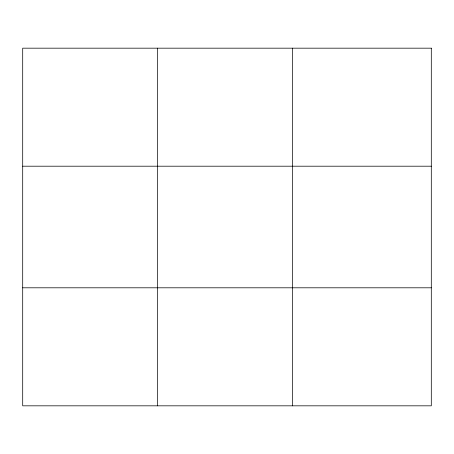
<?xml version="1.0" encoding="UTF-8"?>
<svg xmlns="http://www.w3.org/2000/svg" width="454" height="454" viewBox="0 0 454 454"><rect width="100%" height="100%" fill="white"/><g stroke="black" fill="none" stroke-linecap="round" stroke-linejoin="round"><path stroke-width="0.68" d="M157.538 48.175L157.538 405.825M292.376 48.175L292.376 405.825M22.7 166.198L431.3 166.198M22.7 287.802L431.3 287.802M431.3 48.175L431.3 405.825L22.7 405.825L22.7 48.175L431.3 48.175"/></g></svg>
